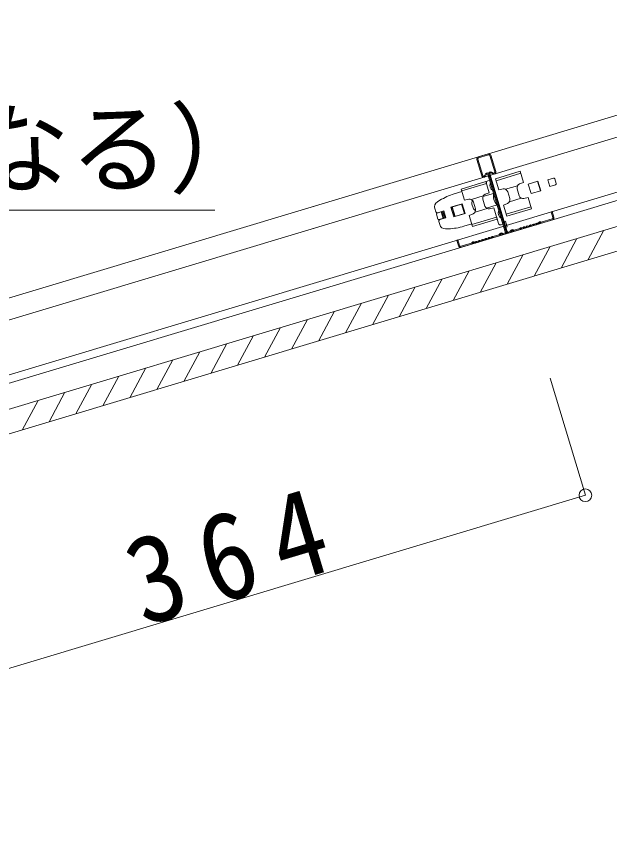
# Model space of a CAD drawing. Units: millimetres at full size, sheet at 1:20; details may follow other scales. Extents: x -4155 to 4045, y -2866 to 2834.
# Drawn here: x 3175.5 to 3473.5, y 959.1 to 1375.8 of the extents above; entities that cross this region are included whole.
import ezdxf
from ezdxf.enums import TextEntityAlignment as Align

# ---------------------------------------------------------------- set-up
doc = ezdxf.new("R2010")
doc.units = ezdxf.units.MM
doc.header["$LTSCALE"] = 20
for name, color, linetype, lineweight in [('1-0_断面', 7, 'Continuous', 9), ('1-1_寸法', 7, 'Continuous', 9), ('1-2_文字', 7, 'Continuous', 9)]:
    doc.layers.add(name, color=color, linetype=linetype, lineweight=lineweight)
doc.styles.add('ＭＳ ゴシック', font='')
doc.styles.get('ＭＳ ゴシック').set_extended_font_data('MS Gothic')

msp = doc.modelspace()

# ---------------------------------------------------------------- linework, layer by layer
at = {"layer": '1-0_断面'}
for p, q in [((3770.95, 1375.77), (-99.44, 212.58)), ((1807.96, 781.64), (3772.1, 1371.94)), ((3626.89, 1371.11), (2756.34, 1109.48)), ((-94.69, 196.77), (3775.7, 1359.97)), ((3629.95, 1360.96), (2759.4, 1099.33)), ((-91.24, 185.28), (3779.15, 1348.48)), ((3407.56, 1305.2), (3412.64, 1306.72)), ((3407.71, 1304.72), (3412.78, 1306.24)), ((3415.88, 1297.67), (3413.41, 1305.91)), ((3413.89, 1306.05), (3416.36, 1297.82)), ((3406.9, 1303.95), (3409.37, 1295.71)), ((3409.85, 1295.86), (3407.37, 1304.09)), ((3410.78, 1295.79), (3411.28, 1296.71)), ((3411.21, 1295.53), (3411.72, 1296.48)), ((3412.45, 1296.4), (3421.14, 1267.51)), ((3412.93, 1296.55), (3421.62, 1267.65)), ((3413.41, 1296.69), (3422.09, 1267.8)), ((3414.93, 1296.65), (3413.98, 1297.16)), ((3415.15, 1297.1), (3414.22, 1297.6)), ((3416.23, 1294.26), (3428.68, 1298)), ((3416.53, 1293.27), (3428.98, 1297.01)), ((3411.44, 1292.82), (3398.99, 1289.08)), ((3411.74, 1291.83), (3399.29, 1288.09)), ((3413.12, 1287.23), (3411.44, 1292.82)), ((3412.35, 1293.27), (3413.31, 1293.56)), ((3413.23, 1295.56), (3421.62, 1267.65)), ((3416.23, 1294.26), (3417.91, 1288.67)), ((3432.71, 1291.55), (3437.59, 1293.02)), ((3437.38, 1292.96), (3438.82, 1288.17)), ((3437.49, 1292.99), (3438.93, 1288.21)), ((3437.59, 1293.02), (3439.03, 1288.23)), ((3445.37, 1294.58), (3442.5, 1293.71)), ((3442.5, 1293.71), (3443.51, 1290.36)), ((3445.99, 1294.24), (3446.71, 1291.85)), ((3395.46, 1286.63), (3399.37, 1287.8)), ((3400.67, 1283.49), (3398.99, 1289.08)), ((3417.91, 1288.67), (3420.05, 1289.12)), ((3421.34, 1288.95), (3427.34, 1290.75)), ((3422.37, 1287.73), (3423.41, 1284.25)), ((3427.16, 1289.17), (3428.2, 1285.69)), ((3434.14, 1286.77), (3432.71, 1291.55)), ((3439.03, 1288.23), (3434.14, 1286.77)), ((3446.38, 1291.23), (3443.51, 1290.36)), ((3387.06, 1282.64), (3388.32, 1283.41)), ((3400.67, 1283.49), (3402.81, 1283.94)), ((3410.1, 1285.57), (3404.11, 1283.77)), ((3409.92, 1283.99), (3410.96, 1280.51)), ((3409.95, 1285.24), (3415.32, 1286.85)), ((3413.12, 1287.23), (3411.09, 1286.43)), ((3423.23, 1282.68), (3429.22, 1284.48)), ((3393.81, 1279.92), (3394.29, 1280.06)), ((3395.28, 1275.03), (3393.81, 1279.92)), ((3399.55, 1281.64), (3394.29, 1280.06)), ((3394.29, 1280.06), (3395.76, 1275.18)), ((3399.19, 1281.48), (3394.3, 1280.01)), ((3394.3, 1280.01), (3395.74, 1275.22)), ((3394.51, 1280.08), (3395.95, 1275.29)), ((3400.63, 1276.69), (3399.19, 1281.48)), ((3401.02, 1276.76), (3399.55, 1281.64)), ((3404.41, 1281.48), (3404.98, 1279.57)), ((3405.13, 1282.55), (3406.17, 1279.07)), ((3411.99, 1279.3), (3405.99, 1277.5)), ((3411.67, 1279.49), (3417.05, 1281.11)), ((3415.42, 1279.57), (3413.29, 1279.13)), ((3415.42, 1279.57), (3417.1, 1273.99)), ((3420.21, 1281.01), (3422.24, 1281.82)), ((3420.21, 1281.01), (3421.89, 1275.43)), ((3421.59, 1276.42), (3434.04, 1280.16)), ((3385.77, 1279.22), (3386.23, 1277.69)), ((3386.62, 1276.4), (3387.34, 1274)), ((3386.95, 1277.02), (3389.83, 1277.88)), ((3387.23, 1277.16), (3390.29, 1278.08)), ((3388.87, 1277.6), (3389.87, 1274.24)), ((3389.35, 1277.74), (3390.35, 1274.39)), ((3389.83, 1277.88), (3390.83, 1274.53)), ((3390.29, 1278.08), (3391.33, 1274.63)), ((3395.76, 1275.18), (3395.28, 1275.03)), ((3395.74, 1275.22), (3400.63, 1276.69)), ((3395.76, 1275.18), (3401.02, 1276.76)), ((3402.97, 1275.83), (3405, 1276.64)), ((3402.97, 1275.83), (3404.65, 1270.25)), ((3416.72, 1275.26), (3417.78, 1271.72)), ((3421.89, 1275.43), (3434.34, 1279.17)), ((3444.69, 1277.72), (3444.22, 1277.58)), ((3444.22, 1277.58), (3445.08, 1274.7)), ((3445.56, 1274.85), (3444.69, 1277.72)), ((3388.19, 1271.18), (3387.73, 1272.71)), ((3387.96, 1273.67), (3390.83, 1274.53)), ((3388.26, 1273.71), (3391.33, 1274.63)), ((3400.35, 1270.35), (3404.27, 1271.52)), ((3416.8, 1274.98), (3404.35, 1271.23)), ((3417.1, 1273.99), (3404.65, 1270.25)), ((3419.03, 1271.05), (3419.99, 1271.34)), ((3419.67, 1272.39), (3421.3, 1272.88)), ((3434.91, 1271.13), (3434.37, 1270.96)), ((3436.54, 1271.62), (3436, 1271.45)), ((3436.14, 1270.97), (3436.68, 1271.14)), ((3437.62, 1271.94), (3437.78, 1271.99)), ((3437.77, 1271.46), (3437.92, 1271.51)), ((3437.9, 1272.08), (3437.99, 1272.25)), ((3438.43, 1272.02), (3438.34, 1271.85)), ((3438.7, 1272.1), (3438.87, 1272.01)), ((3438.94, 1272.54), (3439.11, 1272.45)), ((3444.74, 1274.08), (3439.26, 1272.43)), ((3444.89, 1273.6), (3439.4, 1271.95)), ((3391.15, 1269.05), (3392.62, 1269.09)), ((3419.75, 1266.72), (3419.55, 1266.85)), ((3420.8, 1266.88), (3420.09, 1266.67)), ((3422.72, 1267.46), (3423.43, 1267.68)), ((3423.58, 1267.2), (3422.86, 1266.98)), ((3423.69, 1267.9), (3423.78, 1268.12)), ((3424.24, 1267.93), (3424.15, 1267.7)), ((3424.83, 1268.1), (3425.03, 1267.97)), ((3425.31, 1268.39), (3425.1, 1268.52)), ((3425.64, 1268.34), (3428.4, 1269.17)), ((3428.54, 1268.69), (3425.8, 1267.86)), ((3430.03, 1269.66), (3429.48, 1269.49)), ((3429.63, 1269.02), (3430.17, 1269.18)), ((3431.66, 1270.15), (3431.11, 1269.98)), ((3431.26, 1269.5), (3431.8, 1269.67)), ((3433.28, 1270.64), (3432.74, 1270.47)), ((3432.88, 1269.99), (3433.43, 1270.16)), ((3434.51, 1270.48), (3435.06, 1270.65)), ((3462.71, 1253.38), (3470.75, 1268.32)), ((3396.81, 1263.33), (3397.29, 1263.47)), ((3397.67, 1260.46), (3396.81, 1263.33)), ((3397.29, 1263.47), (3398.15, 1260.6)), ((3406.98, 1262.73), (3407.52, 1262.89)), ((3408.61, 1263.22), (3409.15, 1263.38)), ((3409.29, 1262.9), (3408.75, 1262.74)), ((3410.23, 1263.71), (3410.78, 1263.87)), ((3410.92, 1263.39), (3410.38, 1263.23)), ((3411.86, 1264.2), (3412.41, 1264.36)), ((3412.01, 1263.72), (3412.55, 1263.88)), ((3413.49, 1264.69), (3414.04, 1264.85)), ((3414.18, 1264.37), (3413.63, 1264.21)), ((3417.88, 1266.01), (3415.12, 1265.18)), ((3415.26, 1264.7), (3418.01, 1265.52)), ((3418.13, 1266.23), (3418.23, 1266.45)), ((3418.69, 1266.26), (3418.59, 1266.03)), ((3419.27, 1266.43), (3419.48, 1266.3)), ((3420.23, 1266.19), (3420.95, 1266.41)), ((3449.17, 1249.3), (3457.2, 1264.25)), ((3398.78, 1260.27), (3404.26, 1261.91)), ((3398.92, 1259.79), (3404.4, 1261.43)), ((3404.47, 1262.18), (3404.38, 1262.01)), ((3404.91, 1261.94), (3404.82, 1261.77)), ((3405.18, 1262.02), (3405.35, 1261.93)), ((3405.59, 1262.37), (3405.42, 1262.47)), ((3405.89, 1262.4), (3405.74, 1262.36)), ((3406.04, 1261.93), (3405.88, 1261.88)), ((3407.12, 1262.25), (3407.67, 1262.42)), ((3435.62, 1245.23), (3443.66, 1260.18)), ((3422.08, 1241.16), (3430.12, 1256.11)), ((3408.54, 1237.09), (3416.57, 1252.04)), ((3394.99, 1233.02), (3403.03, 1247.97)), ((3381.45, 1228.95), (3389.49, 1243.9)), ((3367.9, 1224.88), (3375.94, 1239.83)), ((3354.36, 1220.81), (3362.4, 1235.76)), ((3340.82, 1216.74), (3348.86, 1231.69)), ((3327.27, 1212.67), (3335.31, 1227.62)), ((3313.73, 1208.6), (3321.77, 1223.55)), ((3300.19, 1204.53), (3308.22, 1219.48)), ((3286.64, 1200.46), (3294.68, 1215.41)), ((3273.1, 1196.39), (3281.14, 1211.34)), ((3259.55, 1192.32), (3267.59, 1207.27)), ((3246.01, 1188.25), (3254.05, 1203.2)), ((3232.47, 1184.18), (3240.51, 1199.12)), ((3218.92, 1180.11), (3226.96, 1195.05)), ((3205.38, 1176.04), (3213.42, 1190.98)), ((3191.84, 1171.97), (3199.87, 1186.91)), ((3178.29, 1167.9), (3186.33, 1182.84))]:
    msp.add_line(p, q, dxfattribs=at)
for points in [[(3428.68, 1298), (3430.36, 1292.42), (3428.33, 1291.61)], [(3434.34, 1279.17), (3432.66, 1284.75), (3430.52, 1284.31)], [(3420.53, 1269.52), (3422.16, 1270.01), (3421.3, 1272.88)]]:
    msp.add_lwpolyline(points, dxfattribs=at)
for centre, radius, start, end in [((3407.85, 1304.24), 1, 106.7275, 196.7275), ((3407.85, 1304.24), 0.5, 106.7275, 196.7275), ((3412.93, 1305.76), 1, 16.7275, 106.7275), ((3412.93, 1305.76), 0.5, 16.7275, 106.7275), ((3412.07, 1296.29), 0.9, 16.7275, 151.7275), ((3412.07, 1296.29), 0.4, 16.7275, 151.7275), ((3413.79, 1296.8), 0.9, 61.7275, 196.7275), ((3413.79, 1296.8), 0.4, 61.7275, 196.7275), ((3415.4, 1297.53), 1, 241.7275, 16.7275), ((3415.4, 1297.53), 0.5, 238.8795, 16.7275), ((3410.33, 1296), 1, 196.7275, 331.7275), ((3410.33, 1296), 0.5, 196.7275, 334.5754), ((3412.64, 1292.31), 1, 106.7275, 196.7275), ((3416.33, 1290.81), 2.9, 153.1247, 240.3303), ((3445.51, 1294.1), 0.5, 16.7275, 106.7275), ((3446.23, 1291.7), 0.5, 286.7275, 16.7275), ((3420.45, 1287.16), 2, 16.7275, 101.7275), ((3429.07, 1289.75), 2, 111.7275, 196.7275), ((3404.1, 1257.9), 30, 106.7275, 121.7275), ((3403.21, 1281.98), 2, 16.7275, 101.7275), ((3411.83, 1284.57), 2, 111.7275, 196.7275), ((3421.19, 1285.48), 6.03, 166.8647, 226.5903), ((3421.5, 1283.68), 2, 291.7275, 16.7275), ((3430.12, 1286.27), 2, 196.7275, 281.7275), ((3388.64, 1280.08), 3, 121.7275, 196.7275), ((3406.32, 1282.06), 2, 142.5042, 196.7275), ((3406.9, 1280.14), 2, 196.7275, 250.9507), ((3412.88, 1281.09), 2, 196.7275, 281.7275), ((3386.99, 1277.92), 0.8, 196.7275, 286.7275), ((3387.1, 1276.54), 0.5, 106.7275, 196.7275), ((3404.26, 1278.5), 2, 291.7275, 16.7275), ((3420.5, 1276.92), 2.9, 153.1247, 240.3303), ((3387.82, 1274.15), 0.5, 196.7275, 286.7275), ((3388.49, 1272.94), 0.8, 106.7275, 196.7275), ((3391.06, 1272.04), 3, 196.7275, 271.7275), ((3418.74, 1272.01), 1, 196.7275, 286.7275), ((3433.97, 1270.32), 0.7, 67.785, 145.6699), ((3434.31, 1271.15), 0.2, 247.785, 286.7275), ((3434.86, 1271.32), 0.2, 286.7275, 325.6699), ((3435.6, 1270.81), 0.7, 67.785, 145.6699), ((3434.86, 1271.32), 0.7, 286.7275, 325.6699), ((3435.6, 1270.81), 0.2, 69.8576, 145.6699), ((3435.94, 1271.64), 0.7, 247.785, 286.7275), ((3435.94, 1271.64), 0.2, 247.785, 286.7275), ((3436.48, 1271.81), 0.2, 286.7275, 325.6699), ((3437.23, 1271.3), 0.7, 67.785, 145.6699), ((3436.48, 1271.81), 0.7, 286.7275, 325.6699), ((3437.23, 1271.3), 0.2, 67.785, 143.5974), ((3437.57, 1272.13), 0.7, 247.785, 286.7275), ((3437.57, 1272.13), 0.2, 247.785, 286.7275), ((3437.72, 1272.18), 0.2, 286.7275, 331.7275), ((3437.72, 1272.18), 0.7, 286.7275, 331.7275), ((3438.61, 1271.92), 0.7, 61.7275, 151.7275), ((3438.61, 1271.92), 0.2, 61.7275, 151.7275), ((3439.2, 1272.62), 0.7, 241.7275, 286.7275), ((3439.2, 1272.62), 0.2, 241.7275, 286.7275), ((3444.6, 1274.56), 0.5, 286.7275, 16.7275), ((3444.6, 1274.56), 1, 286.7275, 16.7275), ((3391.72, 1299.08), 30, 271.7275, 286.7275), ((3419.05, 1266.1), 0.9, 56.7275, 156.7275), ((3420.66, 1267.36), 0.5, 286.7275, 16.7275), ((3420.66, 1267.36), 1, 286.7275, 16.7275), ((3422.57, 1267.94), 1, 196.7275, 286.7275), ((3422.57, 1267.94), 0.5, 196.7275, 286.7275), ((3423.32, 1268.06), 0.4, 286.7275, 336.7275), ((3423.32, 1268.06), 0.9, 286.7275, 336.7275), ((3424.61, 1267.77), 0.9, 56.7275, 156.7275), ((3424.61, 1267.77), 0.4, 56.7275, 156.7275), ((3425.52, 1268.72), 0.9, 236.7275, 286.7275), ((3425.52, 1268.72), 0.4, 236.7275, 286.7275), ((3428.34, 1269.36), 0.2, 286.7275, 325.6699), ((3429.09, 1268.85), 0.7, 67.785, 145.6699), ((3428.34, 1269.36), 0.7, 286.7275, 325.6699), ((3429.09, 1268.85), 0.2, 69.8576, 145.6699), ((3429.43, 1269.69), 0.7, 247.785, 286.7275), ((3429.43, 1269.69), 0.2, 247.785, 286.7275), ((3429.97, 1269.85), 0.2, 286.7275, 325.6699), ((3430.71, 1269.34), 0.7, 67.785, 145.6699), ((3429.97, 1269.85), 0.7, 286.7275, 325.6699), ((3430.71, 1269.34), 0.2, 69.8576, 145.6699), ((3431.05, 1270.18), 0.7, 247.785, 286.7275), ((3431.05, 1270.18), 0.2, 247.785, 286.7275), ((3431.6, 1270.34), 0.2, 286.7275, 325.6699), ((3432.34, 1269.83), 0.7, 67.785, 145.6699), ((3431.6, 1270.34), 0.7, 286.7275, 325.6699), ((3432.34, 1269.83), 0.2, 69.8576, 145.6699), ((3432.68, 1270.66), 0.7, 247.785, 286.7275), ((3432.68, 1270.66), 0.2, 247.785, 286.7275), ((3433.23, 1270.83), 0.2, 286.7275, 325.6699), ((3433.23, 1270.83), 0.7, 286.7275, 325.6699), ((3433.97, 1270.32), 0.2, 69.8576, 145.6699), ((3434.31, 1271.15), 0.7, 247.785, 286.7275), ((3406.58, 1262.09), 0.7, 67.785, 145.6699), ((3406.92, 1262.92), 0.2, 247.785, 286.7275), ((3407.47, 1263.09), 0.2, 286.7275, 325.6699), ((3408.21, 1262.58), 0.7, 67.785, 145.6699), ((3407.47, 1263.09), 0.7, 286.7275, 325.6699), ((3408.21, 1262.58), 0.2, 67.785, 143.5974), ((3408.55, 1263.41), 0.7, 247.785, 286.7275), ((3408.55, 1263.41), 0.2, 247.785, 286.7275), ((3409.09, 1263.57), 0.2, 286.7275, 325.6699), ((3409.84, 1263.07), 0.7, 67.785, 145.6699), ((3409.09, 1263.57), 0.7, 286.7275, 325.6699), ((3409.84, 1263.07), 0.2, 67.785, 143.5974), ((3410.18, 1263.9), 0.7, 247.785, 286.7275), ((3410.18, 1263.9), 0.2, 247.785, 286.7275), ((3410.72, 1264.06), 0.2, 286.7275, 325.6699), ((3411.46, 1263.56), 0.7, 67.785, 145.6699), ((3410.72, 1264.06), 0.7, 286.7275, 325.6699), ((3411.46, 1263.56), 0.2, 67.785, 143.5974), ((3411.8, 1264.39), 0.7, 247.785, 286.7275), ((3411.8, 1264.39), 0.2, 247.785, 286.7275), ((3412.35, 1264.55), 0.2, 286.7275, 325.6699), ((3413.09, 1264.05), 0.7, 67.785, 145.6699), ((3412.35, 1264.55), 0.7, 286.7275, 325.6699), ((3413.09, 1264.05), 0.2, 67.785, 143.5974), ((3413.43, 1264.88), 0.7, 247.785, 286.7275), ((3413.43, 1264.88), 0.2, 247.785, 286.7275), ((3413.98, 1265.04), 0.2, 286.7275, 325.6699), ((3414.72, 1264.54), 0.7, 67.785, 145.6699), ((3413.98, 1265.04), 0.7, 286.7275, 325.6699), ((3414.72, 1264.54), 0.2, 67.785, 143.5974), ((3415.06, 1265.37), 0.7, 247.785, 286.7275), ((3415.06, 1265.37), 0.2, 247.785, 286.7275), ((3417.76, 1266.39), 0.4, 286.7275, 336.7275), ((3417.76, 1266.39), 0.9, 286.7275, 336.7275), ((3419.05, 1266.1), 0.4, 56.7275, 156.7275), ((3419.97, 1267.05), 0.9, 236.7275, 286.7275), ((3419.97, 1267.05), 0.4, 236.7275, 286.7275), ((3398.63, 1260.74), 1, 196.7275, 286.7275), ((3398.63, 1260.74), 0.5, 196.7275, 286.7275), ((3404.2, 1262.11), 0.2, 286.7275, 331.7275), ((3404.2, 1262.11), 0.7, 286.7275, 331.7275), ((3405.09, 1261.85), 0.7, 61.7275, 151.7275), ((3405.09, 1261.85), 0.2, 61.7275, 151.7275), ((3405.68, 1262.55), 0.7, 241.7275, 286.7275), ((3405.68, 1262.55), 0.2, 241.7275, 286.7275), ((3405.84, 1262.6), 0.2, 286.7275, 325.6699), ((3405.84, 1262.6), 0.7, 286.7275, 325.6699), ((3406.58, 1262.09), 0.2, 69.8576, 145.6699), ((3406.92, 1262.92), 0.7, 247.785, 286.7275)]:
    msp.add_arc(centre, radius, start, end, dxfattribs=at)
at = {"layer": '1-1_寸法'}
msp.add_lwpolyline([(3112.84, 1030.38), (3461.44, 1135.15), (3443.77, 1193.92)], dxfattribs=at)
msp.add_circle((3461.44, 1135.15), 3.19, dxfattribs=at)
at = {"layer": '1-2_文字'}
msp.add_line((2452.98, 1278.48), (3275.17, 1278.48), dxfattribs=at)

# ---------------------------------------------------------------- texts
at = {"layer": '1-1_寸法', "insert": (3239.26, 1068.37), "char_height": 43.99, "attachment_point": 7, "rotation": 16.727, "style": 'ＭＳ ゴシック'}
msp.add_mtext('\\T1.38;\\W0.9;364', dxfattribs=at)
at = {"layer": '1-2_文字', "style": 'ＭＳ ゴシック'}
msp.add_text('ブレース材（条件により材種異なる）', height=36.66, dxfattribs=at).set_placement((2452.16, 1280.03), align=Align.BOTTOM_LEFT)

doc.saveas('drawing.dxf')
